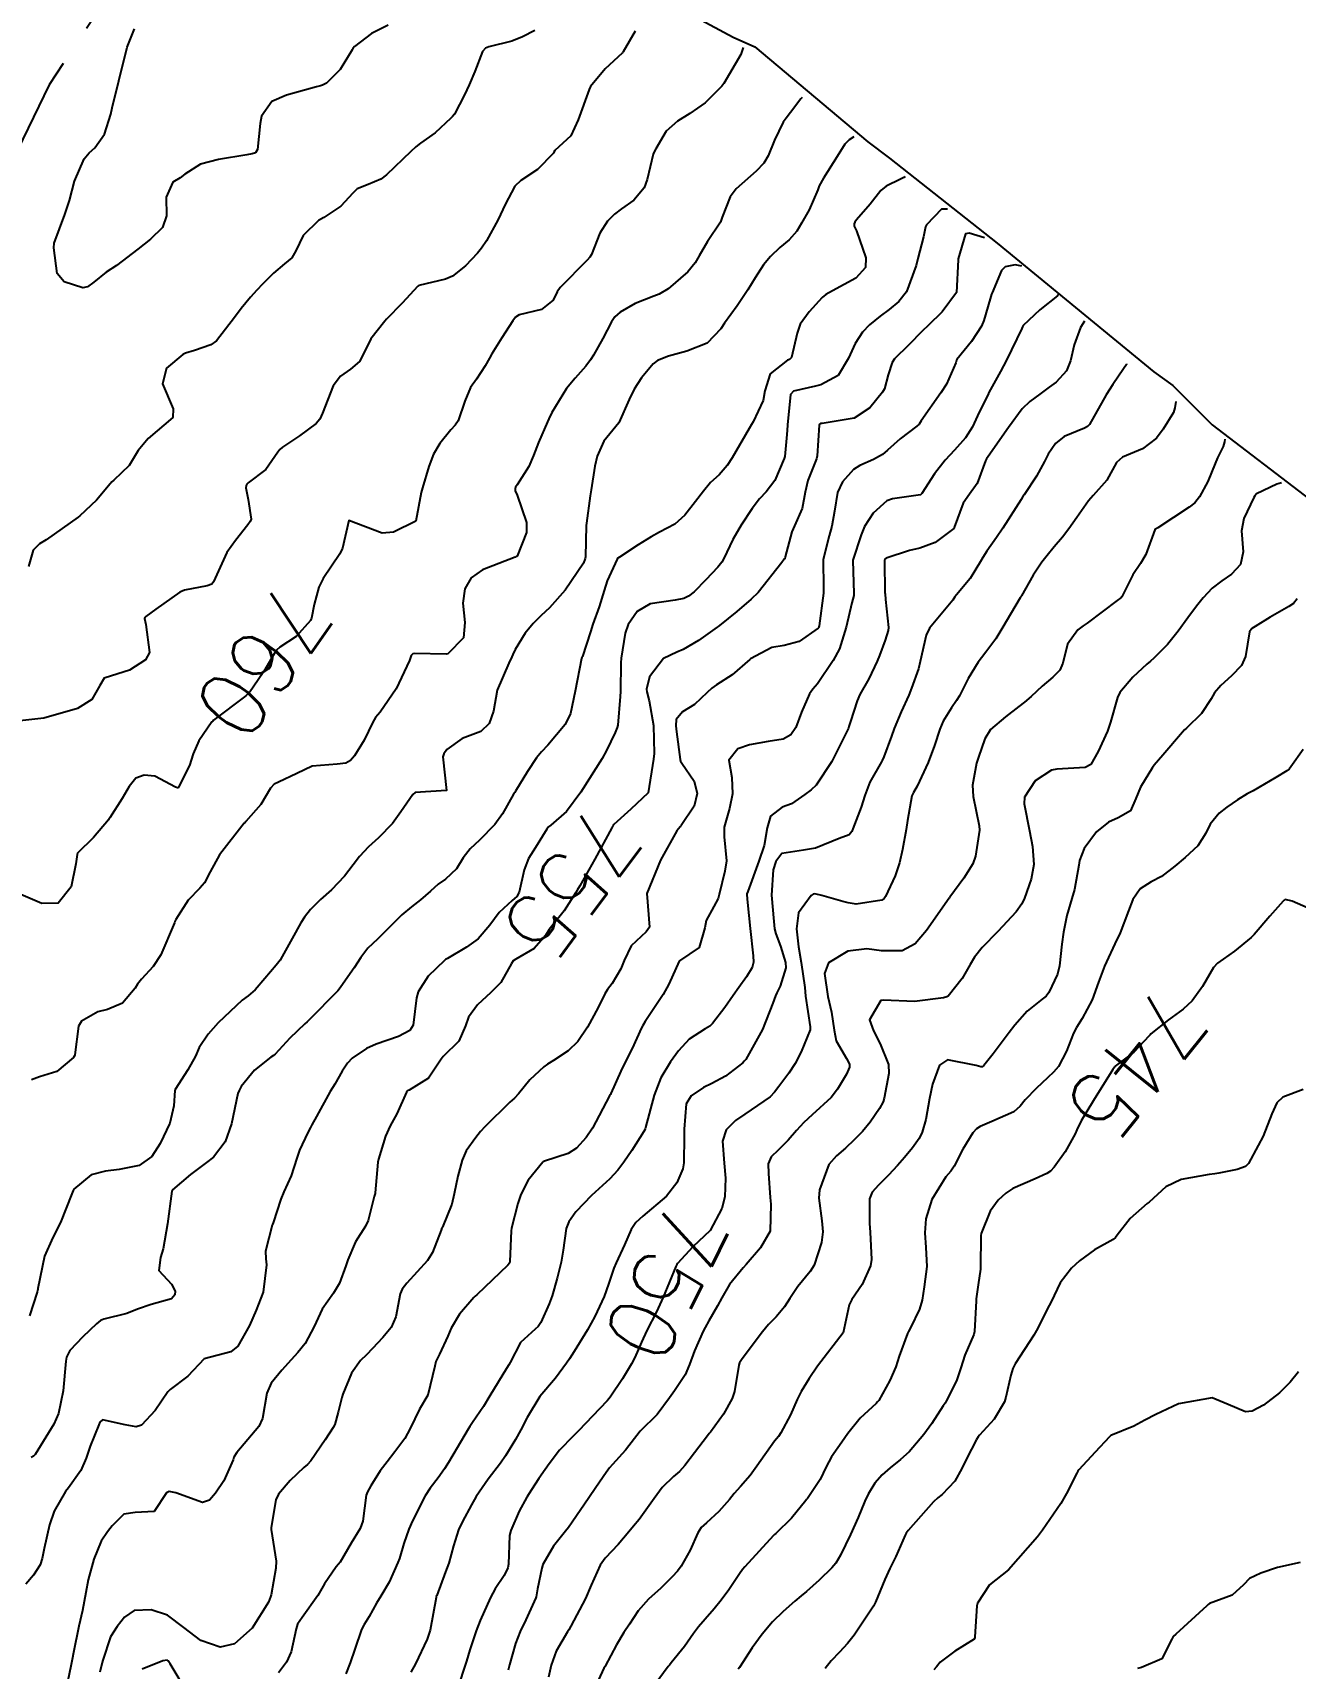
# Model space of a CAD drawing. Header units: metres. Extents: x 298520 to 308411, y 7433745 to 7450750.
# Drawn here: x 304443.3 to 304518.4, y 7439931.2 to 7440028.6 of the extents above; entities that cross this region are included whole.
import ezdxf
from ezdxf.enums import TextEntityAlignment as Align

# ---------------------------------------------------------------- set-up
doc = ezdxf.new("R2010")
doc.units = ezdxf.units.M
doc.header["$LTSCALE"] = 10
doc.linetypes.add('DASHED', pattern=[0.75, 0.5, -0.25])
for name, color, linetype in [('Area', 45, 'Continuous'), ('Cotas', 45, 'Continuous'), ('Curvas de Nivel 1m', 11, 'Continuous'), ('Curvas de Nivel 5m', 15, 'Continuous'), ('Vias Secundárias', 230, 'DASHED')]:
    doc.layers.add(name, color=color, linetype=linetype)
doc.styles.add('Style-STANDARD', font='STANDARD.shx')

msp = doc.modelspace()

# ---------------------------------------------------------------- linework, layer by layer
at = {"layer": 'Area'}
msp.add_polyline3d([(304481.961, 7440029.939, 761.151), (304484.945, 7440028.313, 781.892), (304486.236, 7440027.746, 760.524), (304492.962, 7440022.084, 758.045), (304494.244, 7440021.121, 758.685), (304500.66, 7440016.066, 771.355), (304509.99, 7440008.399, 762.525), (304511.11, 7440007.594, 761.806), (304513.459, 7440005.252, 749.766), (304519.267, 7440000.804, 747.725)], dxfattribs=at)
at = {"layer": 'Curvas de Nivel 1m', "flags": 128}
for points, elevation in [([(304479.108, 7440028.678), (304478.404, 7440027.458), (304478.369, 7440027.405), (304478.334, 7440027.371), (304477.34, 7440026.434), (304476.465, 7440025.389), (304476.434, 7440025.338), (304476.381, 7440025.203), (304475.733, 7440023.399), (304475.297, 7440022.457), (304474.335, 7440021.569), (304474.278, 7440021.476), (304474.247, 7440021.421), (304473.303, 7440020.451), (304472.316, 7440019.781), (304471.95, 7440019.445), (304471.389, 7440018.361), (304470.959, 7440017.46), (304470.27, 7440016.206), (304469.97, 7440015.769), (304469.724, 7440015.475), (304469.02, 7440014.718), (304468.249, 7440014.1), (304467.823, 7440013.919), (304466.243, 7440013.545), (304466.189, 7440013.511), (304465.253, 7440012.499), (304464.327, 7440011.538), (304464.212, 7440011.422), (304463.378, 7440010.371), (304462.985, 7440009.552), (304462.718, 7440009.022), (304462.178, 7440008.564), (304461.588, 7440008.153), (304461.145, 7440007.575), (304460.506, 7440005.945), (304460.359, 7440005.587), (304460.14, 7440005.323), (304459.144, 7440004.589), (304458.126, 7440003.916), (304457.961, 7440003.775), (304457.853, 7440003.613), (304457.134, 7440002.593), (304456.095, 7440001.792), (304456.009, 7440001.717), (304455.965, 7440001.632), (304455.956, 7440001.497), (304456.085, 7440000.798), (304456.265, 7439999.628), (304456.212, 7439999.488), (304456.068, 7439999.295), (304455.334, 7439998.361), (304454.818, 7439997.648), (304454.025, 7439995.909), (304453.924, 7439995.761), (304453.656, 7439995.664), (304452.294, 7439995.404), (304452.019, 7439995.285), (304450.583, 7439994.276), (304450.004, 7439993.834), (304449.938, 7439993.776), (304449.925, 7439993.711), (304449.998, 7439993.358), (304450.216, 7439991.706), (304449.968, 7439991.251), (304449.027, 7439990.654), (304447.959, 7439990.313), (304447.52, 7439990.172), (304447.258, 7439989.737), (304446.789, 7439988.897), (304445.939, 7439988.361), (304443.933, 7439987.78), (304442.138, 7439987.59)], 761), ([(304473.144, 7440028.711), (304472.416, 7440028.342), (304471.769, 7440028.093), (304470.407, 7440027.743), (304470.202, 7440027.676), (304470.032, 7440027.474), (304469.582, 7440026.287), (304469.243, 7440025.481), (304468.967, 7440024.894), (304468.365, 7440023.741), (304468.255, 7440023.6), (304468.153, 7440023.492), (304467.222, 7440022.629), (304466.34, 7440022.013), (304466.061, 7440021.79), (304465.762, 7440021.519), (304464.319, 7440020.137), (304463.981, 7440019.879), (304463.218, 7440019.551), (304462.579, 7440019.287), (304462.305, 7440019.039), (304461.596, 7440018.265), (304460.581, 7440017.586), (304460.281, 7440017.41), (304459.361, 7440016.51), (304458.918, 7440015.603), (304458.682, 7440015.182), (304458.255, 7440014.821), (304457.59, 7440014.276), (304456.937, 7440013.623), (304456.602, 7440013.262), (304456.231, 7440012.844), (304455.679, 7440012.18), (304455.274, 7440011.644), (304454.199, 7440010.249), (304453.856, 7440010.003), (304452.894, 7440009.673), (304452.362, 7440009.507), (304452.189, 7440009.427), (304451.236, 7440008.63), (304450.996, 7440007.692), (304451.627, 7440006.206), (304451.6, 7440005.685), (304450.13, 7440004.43), (304449.546, 7440003.716), (304449.003, 7440002.828), (304448.096, 7440001.96), (304447.969, 7440001.857), (304447.864, 7440001.732), (304447.067, 7440000.756), (304446.074, 7439999.826), (304445.975, 7439999.751), (304444.059, 7439998.393), (304443.676, 7439998.165), (304443.295, 7439997.788), (304443.007, 7439996.822)], 762), ([(304464.425, 7440029.029), (304463.424, 7440028.544), (304462.406, 7440027.761), (304462.315, 7440027.65), (304462.267, 7440027.561), (304461.571, 7440026.389), (304460.745, 7440025.576), (304460.504, 7440025.456), (304460.381, 7440025.426), (304460.154, 7440025.356), (304458.376, 7440024.875), (304457.499, 7440024.491), (304456.888, 7440023.625), (304456.791, 7440023.192), (304456.632, 7440021.627), (304456.518, 7440021.442), (304456.33, 7440021.372), (304456.004, 7440021.309), (304454.327, 7440021.034), (304453.24, 7440020.754), (304452.318, 7440020.162), (304452.041, 7440019.958), (304451.604, 7440019.687), (304451.201, 7440018.789), (304451.22, 7440017.691), (304450.979, 7440016.99), (304450.269, 7440016.294), (304449.53, 7440015.711), (304448.253, 7440014.738), (304447.643, 7440014.342), (304446.899, 7440013.743), (304446.522, 7440013.464), (304446.238, 7440013.403), (304445.145, 7440013.766), (304444.724, 7440014.25), (304444.514, 7440015.776), (304444.549, 7440016.059), (304445.174, 7440017.767), (304445.456, 7440018.602), (304445.746, 7440019.759), (304446.326, 7440021.084), (304446.631, 7440021.446), (304446.956, 7440021.744), (304447.53, 7440022.553), (304447.904, 7440023.735), (304447.991, 7440024.11), (304448.383, 7440025.73), (304448.879, 7440027.723), (304449.326, 7440028.809)], 763), ([(304489.053, 7440024.73), (304488.966, 7440024.655), (304488.369, 7440023.835), (304488.111, 7440023.507), (304487.927, 7440023.254), (304487.406, 7440022.2), (304487.025, 7440021.263), (304486.778, 7440020.816), (304486.324, 7440020.342), (304485.125, 7440019.288), (304484.772, 7440018.827), (304484.287, 7440017.603), (304484.217, 7440017.368), (304484.186, 7440017.301), (304483.417, 7440016.163), (304482.92, 7440015.313), (304482.682, 7440014.892), (304482.253, 7440014.358), (304481.073, 7440013.338), (304480.552, 7440013.031), (304480.236, 7440012.907), (304479.126, 7440012.464), (304478.222, 7440011.959), (304477.906, 7440011.684), (304477.706, 7440011.375), (304477.202, 7440010.381), (304476.63, 7440009.386), (304476.459, 7440009.117), (304476.183, 7440008.739), (304475.552, 7440008.02), (304475.03, 7440007.407), (304474.149, 7440005.98), (304473.969, 7440005.598), (304473.891, 7440005.423), (304473.361, 7440004.198), (304473.062, 7440003.431), (304472.783, 7440002.763), (304472.096, 7440001.669), (304472.004, 7440001.531), (304471.967, 7440001.442), (304471.975, 7440001.325), (304472.089, 7440001.063), (304472.642, 7439999.434), (304472.655, 7439998.843), (304472.086, 7439997.44), (304472.065, 7439997.417), (304472.043, 7439997.408), (304471.979, 7439997.377), (304470.034, 7439996.616), (304469.363, 7439996.143), (304468.988, 7439995.48), (304468.862, 7439994.634), (304468.987, 7439993.48), (304468.907, 7439992.563), (304467.975, 7439991.616), (304467.878, 7439991.588), (304465.975, 7439991.635), (304465.876, 7439991.61), (304465.796, 7439991.513), (304465.681, 7439991.225), (304464.887, 7439989.526), (304463.939, 7439988.153), (304463.658, 7439987.821), (304463.503, 7439987.544), (304462.996, 7439986.47), (304462.417, 7439985.555), (304462.18, 7439985.277), (304461.898, 7439985.111), (304461.379, 7439985.049), (304459.896, 7439984.94), (304458.988, 7439984.503), (304457.887, 7439983.976), (304457.643, 7439983.855), (304457.42, 7439983.615), (304456.84, 7439982.648), (304455.954, 7439981.629), (304455.898, 7439981.584), (304455.852, 7439981.545), (304454.373, 7439979.652), (304453.823, 7439978.644), (304453.489, 7439977.991), (304453.206, 7439977.666), (304452.516, 7439976.959), (304451.785, 7439975.806), (304451.738, 7439975.726), (304451.723, 7439975.681), (304451.701, 7439975.6), (304450.884, 7439973.693), (304450.441, 7439973.012), (304449.741, 7439972.243), (304449.496, 7439971.953), (304449.353, 7439971.714), (304448.617, 7439970.828), (304447.72, 7439970.456), (304447.142, 7439970.312), (304446.168, 7439969.745), (304445.993, 7439969.464), (304445.769, 7439967.749), (304445.748, 7439967.693), (304445.691, 7439967.598), (304444.691, 7439966.751), (304443.673, 7439966.446), (304443.195, 7439966.259)], 759), ([(304492.123, 7440022.38), (304491.848, 7440022.212), (304491.6, 7440021.956), (304491.144, 7440021.218), (304490.32, 7440019.929), (304490.072, 7440019.476), (304489.981, 7440019.233), (304489.481, 7440018.052), (304489.017, 7440017.243), (304488.742, 7440016.782), (304488.273, 7440016.263), (304487.717, 7440015.807), (304487.176, 7440015.261), (304486.759, 7440014.764), (304486.25, 7440013.993), (304485.829, 7440013.276), (304485.18, 7440012.334), (304484.431, 7440011.297), (304484.209, 7440010.957), (304483.403, 7440010.105), (304482.196, 7440009.639), (304481.106, 7440009.336), (304480.45, 7440009.085), (304480.186, 7440008.886), (304479.491, 7440008.039), (304479.064, 7440007.361), (304478.767, 7440006.754), (304478.143, 7440005.37), (304477.243, 7440004.268), (304476.854, 7440003.383), (304476.712, 7440002.786), (304476.49, 7440001.386), (304476.448, 7440001.028), (304476.214, 7439999.389), (304476.203, 7439999.257), (304476.155, 7439997.389), (304476.139, 7439997.292), (304476.039, 7439997.018), (304474.953, 7439995.406), (304474.012, 7439994.351), (304473.529, 7439993.903), (304473.046, 7439993.43), (304472.58, 7439992.849), (304471.979, 7439991.872), (304471.841, 7439991.576), (304471.786, 7439991.443), (304471.589, 7439991.065), (304470.899, 7439989.456), (304470.684, 7439988.203), (304470.42, 7439987.463), (304469.926, 7439986.991), (304468.823, 7439986.577), (304467.909, 7439985.915), (304467.727, 7439985.671), (304467.668, 7439985.492), (304467.883, 7439983.49), (304466.025, 7439983.365), (304465.879, 7439983.245), (304465.18, 7439982.203), (304464.673, 7439981.528), (304463.844, 7439980.673), (304463.253, 7439980.132), (304462.717, 7439979.551), (304462.334, 7439979.049), (304461.821, 7439978.375), (304461.049, 7439977.571), (304460.384, 7439977.001), (304459.795, 7439976.398), (304459.439, 7439975.943), (304459.213, 7439975.596), (304458.702, 7439974.673), (304458.119, 7439973.606), (304457.981, 7439973.387), (304457.755, 7439973.088), (304457.069, 7439972.291), (304456.501, 7439971.622), (304456.087, 7439971.269), (304455.727, 7439970.996), (304454.305, 7439969.651), (304453.706, 7439968.973), (304453.178, 7439968.186), (304452.944, 7439967.667), (304452.497, 7439966.855), (304451.737, 7439965.679), (304451.721, 7439965.621), (304451.653, 7439964.709), (304451.421, 7439963.683), (304450.849, 7439962.468), (304450.359, 7439961.699), (304449.607, 7439961.161), (304448.405, 7439960.922), (304447.604, 7439960.833), (304446.738, 7439960.602), (304445.708, 7439959.749), (304445.665, 7439959.676), (304445.59, 7439959.47), (304444.925, 7439957.76), (304444.452, 7439956.874), (304443.975, 7439955.774), (304443.577, 7439953.833), (304443.568, 7439953.779), (304443.556, 7439953.746), (304443.52, 7439953.614), (304443.066, 7439952.218)], 758), ([(304495.183, 7440020.02), (304495.11, 7440019.975), (304494.916, 7440019.87), (304494.047, 7440019.451), (304493.742, 7440019.186), (304493.11, 7440018.383), (304492.287, 7440017.442), (304492.184, 7440017.302), (304492.142, 7440017.202), (304492.149, 7440017.07), (304492.279, 7440016.797), (304492.845, 7440015.194), (304492.829, 7440014.622), (304492.251, 7440013.968), (304490.854, 7440013.221), (304490.46, 7440013.006), (304490.237, 7440012.819), (304489.479, 7440011.983), (304488.944, 7440011.243), (304488.752, 7440010.701), (304488.419, 7440009.248), (304488.295, 7440009.145), (304488.191, 7440009.102), (304487.158, 7440008.281), (304486.832, 7440007.263), (304486.726, 7440006.696), (304486.144, 7440005.428), (304486.046, 7440005.271), (304485.903, 7440005.036), (304484.889, 7440003.289), (304484.582, 7440002.827), (304484.107, 7440002.271), (304483.591, 7440001.815), (304483.179, 7440001.309), (304482.714, 7440000.686), (304482.078, 7439999.874), (304481.481, 7439999.329), (304480.557, 7439998.851), (304480.061, 7439998.588), (304479.305, 7439998.106), (304478.178, 7439997.369), (304478.092, 7439997.32), (304478.042, 7439997.255), (304477.447, 7439995.958), (304477.27, 7439995.378), (304476.984, 7439994.41), (304476.606, 7439993.384), (304476.452, 7439992.929), (304475.974, 7439991.465), (304475.949, 7439991.415), (304475.94, 7439991.39), (304475.929, 7439991.347), (304475.539, 7439989.396), (304475.26, 7439988.073), (304474.946, 7439987.405), (304473.91, 7439986.177), (304473.544, 7439985.786), (304473.254, 7439985.426), (304472.71, 7439984.617), (304471.989, 7439983.439), (304471.949, 7439983.372), (304471.88, 7439983.256), (304471.226, 7439982.086), (304470.769, 7439981.456), (304469.844, 7439980.535), (304469.295, 7439980.019), (304468.884, 7439979.479), (304468.483, 7439978.827), (304467.82, 7439978.21), (304467.399, 7439977.913), (304466.927, 7439977.499), (304466.339, 7439976.971), (304465.799, 7439976.562), (304465.23, 7439976.079), (304464.682, 7439975.527), (304463.774, 7439974.636), (304463.217, 7439974.097), (304462.787, 7439973.55), (304462.387, 7439972.92), (304461.739, 7439971.988), (304461.565, 7439971.734), (304461.421, 7439971.565), (304459.715, 7439969.836), (304459.592, 7439969.714), (304459.456, 7439969.593), (304458.568, 7439968.738), (304457.695, 7439967.791), (304457.596, 7439967.709), (304457.439, 7439967.613), (304456.468, 7439966.835), (304455.666, 7439965.862), (304455.584, 7439965.711), (304455.545, 7439965.632), (304455.47, 7439965.442), (304455.089, 7439963.638), (304454.708, 7439962.562), (304454.024, 7439961.654), (304453.61, 7439961.347), (304452.646, 7439960.626), (304451.593, 7439959.716), (304451.563, 7439959.68), (304451.552, 7439959.64), (304451.277, 7439957.684), (304451.029, 7439956.21), (304450.867, 7439955.69), (304450.764, 7439954.921), (304451.527, 7439954.103), (304451.739, 7439953.678), (304451.73, 7439953.467), (304451.516, 7439953.233), (304450.312, 7439952.897), (304449.506, 7439952.614), (304448.87, 7439952.349), (304447.497, 7439952.016), (304447.294, 7439951.934), (304447.059, 7439951.734), (304446.255, 7439950.972), (304445.477, 7439950.152), (304445.28, 7439949.753), (304445.235, 7439949.518), (304445.08, 7439947.756), (304444.793, 7439946.399), (304444.517, 7439945.764), (304443.405, 7439943.956), (304443.319, 7439943.865), (304443.177, 7439943.782)], 757), ([(304497.703, 7440018.08), (304497.347, 7440018.09), (304496.453, 7440017.148), (304496.4, 7440017.031), (304496.276, 7440016.44), (304495.938, 7440015.155), (304495.84, 7440014.737), (304495.272, 7440013.165), (304494.817, 7440012.591), (304494.227, 7440012.113), (304493.689, 7440011.717), (304493.053, 7440011.192), (304492.649, 7440010.755), (304492.202, 7440010.082), (304491.809, 7440009.206), (304491.202, 7440008.19), (304490.169, 7440007.637), (304489.847, 7440007.554), (304488.54, 7440007.246), (304488.353, 7440007.056), (304488.182, 7440005.25), (304488.179, 7440005.213), (304488.137, 7440004.679), (304488.015, 7440003.36), (304487.991, 7440003.251), (304487.422, 7440001.938), (304486.92, 7440001.262), (304486.515, 7440000.84), (304486.083, 7440000.277), (304485.432, 7439999.28), (304484.937, 7439998.414), (304484.392, 7439997.297), (304484.269, 7439997.07), (304484.038, 7439996.768), (304483.313, 7439996.024), (304482.624, 7439995.314), (304482.297, 7439995.041), (304482.019, 7439994.901), (304481.494, 7439994.805), (304480.015, 7439994.601), (304479.234, 7439994.135), (304478.699, 7439993.363), (304478.516, 7439992.844), (304478.288, 7439991.367), (304478.262, 7439991.075), (304478.236, 7439989.367), (304478.233, 7439989.083), (304478.087, 7439987.368), (304478.054, 7439987.236), (304477.919, 7439986.938), (304477.417, 7439985.865), (304477.15, 7439985.378), (304475.883, 7439983.39), (304475.04, 7439982.234), (304474.097, 7439981.418), (304473.961, 7439981.31), (304473.85, 7439981.174), (304473.178, 7439980.088), (304472.773, 7439979.431), (304472.508, 7439978.752), (304472.205, 7439977.436), (304472.069, 7439977.178), (304471.805, 7439976.931), (304471.03, 7439976.216), (304470.471, 7439975.46), (304469.775, 7439974.65), (304469.085, 7439974.162), (304467.945, 7439973.488), (304467.837, 7439973.414), (304467.761, 7439973.356), (304466.805, 7439972.441), (304466.198, 7439971.505), (304466.103, 7439971.132), (304465.907, 7439969.508), (304465.71, 7439969.189), (304465.035, 7439968.849), (304463.701, 7439968.377), (304463.121, 7439968.124), (304462.275, 7439967.554), (304461.989, 7439967.257), (304461.681, 7439966.771), (304461.234, 7439966.002), (304460.971, 7439965.57), (304460.147, 7439964.081), (304459.884, 7439963.586), (304459.798, 7439963.43), (304459.636, 7439963.126), (304459.135, 7439962.08), (304458.986, 7439961.596), (304458.646, 7439960.556), (304458.213, 7439959.604), (304458.034, 7439959.16), (304457.574, 7439957.745), (304457.531, 7439957.653), (304457.506, 7439957.611), (304457.11, 7439956.054), (304457.14, 7439955.614), (304457.17, 7439955.246), (304456.97, 7439953.618), (304456.571, 7439952.56), (304456.16, 7439951.63), (304455.481, 7439950.402), (304455.053, 7439950.069), (304453.473, 7439949.66), (304452.503, 7439948.629), (304451.454, 7439947.824), (304451.299, 7439947.682), (304450.557, 7439946.572), (304449.742, 7439945.705), (304449.422, 7439945.598), (304448.758, 7439945.717), (304447.427, 7439946.027), (304447.267, 7439945.889), (304447.193, 7439945.732), (304446.69, 7439944.458), (304446.445, 7439943.74), (304446.122, 7439943.017), (304445.385, 7439941.984), (304445.209, 7439941.753), (304444.546, 7439940.581), (304444.257, 7439939.766), (304443.94, 7439938.372), (304443.827, 7439937.775), (304443.701, 7439937.402), (304443.318, 7439936.772), (304442.86, 7439936.234)], 756), ([(304502.123, 7440014.69), (304501.737, 7440014.771), (304501.141, 7440014.658), (304500.922, 7440014.434), (304500.363, 7440013.108), (304500.329, 7440013.022), (304500.237, 7440012.749), (304499.866, 7440011.466), (304499.718, 7440011.115), (304499.126, 7440010.198), (304498.263, 7440009.129), (304498.235, 7440009.087), (304498.19, 7440008.947), (304497.635, 7440007.674), (304497.303, 7440007.143), (304496.146, 7440005.485), (304496.009, 7440005.296), (304495.873, 7440005.163), (304494.895, 7440004.413), (304494.128, 7440003.735), (304493.829, 7440003.48), (304493.308, 7440003.188), (304492.486, 7440002.828), (304492.114, 7440002.58), (304491.451, 7440001.861), (304491.148, 7440001.214), (304490.98, 7440000.115), (304490.827, 7439999.219), (304490.653, 7439998.632), (304490.314, 7439997.226), (304490.322, 7439995.521), (304490.32, 7439995.226), (304490.063, 7439993.289), (304490.051, 7439993.229), (304490.039, 7439993.193), (304490.002, 7439993.149), (304488.875, 7439992.355), (304487.986, 7439992.123), (304487.254, 7439991.991), (304485.973, 7439991.315), (304485.955, 7439991.298), (304485.931, 7439991.28), (304484.882, 7439990.373), (304483.958, 7439989.763), (304483.681, 7439989.577), (304483.395, 7439989.306), (304482.65, 7439988.605), (304481.936, 7439988.165), (304481.554, 7439987.7), (304481.531, 7439987.326), (304481.574, 7439986.98), (304481.793, 7439985.322), (304481.815, 7439985.235), (304481.901, 7439985.108), (304482.62, 7439984.042), (304482.816, 7439983.311), (304482.633, 7439982.551), (304481.854, 7439981.397), (304481.818, 7439981.356), (304481.785, 7439981.321), (304481.6, 7439981.074), (304480.615, 7439979.338), (304479.813, 7439977.35), (304479.979, 7439975.347), (304479.78, 7439975.077), (304478.887, 7439974.243), (304478.457, 7439973.363), (304478.26, 7439972.86), (304477.742, 7439971.994), (304477.472, 7439971.639), (304477.305, 7439971.376), (304476.914, 7439970.571), (304476.281, 7439969.391), (304475.704, 7439968.548), (304475.12, 7439967.984), (304474.249, 7439967.414), (304473.906, 7439967.202), (304473.687, 7439967.04), (304472.847, 7439966.257), (304472.17, 7439965.435), (304471.929, 7439965.169), (304471.658, 7439964.925), (304470.162, 7439963.462), (304469.921, 7439963.183), (304469.633, 7439962.827), (304469.054, 7439962.043), (304468.817, 7439961.478), (304468.565, 7439960.518), (304468.353, 7439959.482), (304468.211, 7439958.859), (304467.643, 7439957.489), (304467.619, 7439957.443), (304467.57, 7439957.32), (304467.062, 7439955.986), (304466.758, 7439955.502), (304465.529, 7439954.15), (304465.254, 7439953.794), (304465.137, 7439953.524), (304464.87, 7439952.159), (304464.597, 7439951.529), (304464.099, 7439950.922), (304463.48, 7439950.265), (304463.12, 7439949.9), (304462.771, 7439949.547), (304462.226, 7439948.792), (304461.719, 7439947.557), (304461.664, 7439947.343), (304461.437, 7439946.477), (304461.234, 7439945.754), (304461.151, 7439945.564), (304460.675, 7439944.831), (304459.812, 7439943.584), (304459.618, 7439943.368), (304459.397, 7439943.183), (304458.579, 7439942.405), (304457.892, 7439941.605), (304457.728, 7439941.256), (304457.46, 7439939.609), (304457.462, 7439939.498), (304457.755, 7439937.606), (304457.731, 7439937.202), (304457.452, 7439935.609), (304457.418, 7439935.493), (304457.299, 7439935.17), (304456.318, 7439933.624), (304455.273, 7439932.693), (304454.423, 7439932.497), (304453.275, 7439932.884), (304452.264, 7439933.67), (304451.29, 7439934.403), (304450.312, 7439934.714), (304449.293, 7439934.668), (304448.736, 7439934.268), (304448.283, 7439933.72), (304447.902, 7439933.098), (304447.439, 7439931.728), (304447.403, 7439931.587), (304447.252, 7439931.011)], 754), ([(304504.303, 7440013), (304504.241, 7440012.935), (304503.206, 7440012.093), (304502.214, 7440011.163), (304502.179, 7440011.115), (304502.16, 7440011.081), (304502.119, 7440010.989), (304501.218, 7440009.095), (304500.866, 7440008.416), (304500.164, 7440007.163), (304500.146, 7440007.127), (304500.136, 7440007.11), (304499.49, 7440005.776), (304499.183, 7440005.12), (304498.78, 7440004.48), (304498.129, 7440003.734), (304497.572, 7440003.138), (304496.933, 7440002.325), (304496.181, 7440001.159), (304496.092, 7440001.085), (304494.43, 7440000.836), (304494.088, 7440000.717), (304493.277, 7439999.992), (304492.774, 7439999.193), (304492.559, 7439998.702), (304492.065, 7439997.2), (304492.063, 7439997.18), (304492.136, 7439995.199), (304492.129, 7439995.092), (304492.017, 7439994.653), (304491.683, 7439993.205), (304491.279, 7439991.916), (304490.905, 7439991.216), (304489.959, 7439989.836), (304489.683, 7439989.505), (304489.487, 7439989.235), (304489.022, 7439988.153), (304488.686, 7439987.242), (304488.373, 7439986.791), (304487.916, 7439986.536), (304487.041, 7439986.39), (304485.912, 7439986.207), (304485.232, 7439985.965), (304484.686, 7439985.292), (304484.861, 7439984.258), (304484.912, 7439983.29), (304484.74, 7439982.421), (304484.419, 7439981.294), (304484.413, 7439980.728), (304484.56, 7439979.293), (304484.444, 7439978.677), (304484.111, 7439977.297), (304484.051, 7439977.056), (304483.802, 7439976.569), (304483.35, 7439975.744), (304483.255, 7439975.305), (304482.932, 7439974.147), (304481.763, 7439973.339), (304481.739, 7439973.32), (304481.121, 7439971.951), (304480.785, 7439971.334), (304479.717, 7439969.74), (304479.565, 7439969.501), (304479.495, 7439969.352), (304478.931, 7439968.127), (304478.539, 7439967.362), (304478.266, 7439966.782), (304477.664, 7439965.439), (304477.639, 7439965.395), (304477.627, 7439965.371), (304477.592, 7439965.301), (304476.575, 7439963.386), (304476.2, 7439962.826), (304475.625, 7439962.187), (304475.139, 7439961.886), (304473.716, 7439961.419), (304473.645, 7439961.387), (304473.612, 7439961.37), (304472.75, 7439960.279), (304472.308, 7439959.433), (304472.127, 7439958.895), (304471.749, 7439957.438), (304471.729, 7439957.28), (304471.656, 7439955.439), (304471.632, 7439955.35), (304471.541, 7439955.227), (304469.692, 7439953.467), (304469.602, 7439953.388), (304469.521, 7439953.309), (304468.67, 7439952.314), (304468.157, 7439951.483), (304467.971, 7439951.002), (304467.477, 7439949.934), (304467.259, 7439949.493), (304467.194, 7439949.218), (304466.769, 7439947.5), (304466.292, 7439946.656), (304465.735, 7439945.515), (304465.417, 7439944.914), (304464.808, 7439944.127), (304464.35, 7439943.531), (304463.94, 7439942.989), (304463.381, 7439942.089), (304463.183, 7439941.735), (304463.111, 7439941.543), (304462.903, 7439939.999), (304462.743, 7439939.546), (304462.214, 7439938.682), (304461.553, 7439937.558), (304461.461, 7439937.429), (304461.329, 7439937.275), (304460.631, 7439936.253), (304460.223, 7439935.576), (304459.29, 7439934.257), (304459.017, 7439933.861), (304458.933, 7439933.593), (304458.648, 7439932.217), (304458.37, 7439931.599), (304457.89, 7439930.967)], 753), ([(304505.853, 7440011.41), (304505.62, 7440011.046), (304505.246, 7440010.006), (304505.03, 7440009.052), (304504.782, 7440008.456), (304504.174, 7440007.796), (304503.75, 7440007.484), (304503.199, 7440007.07), (304502.603, 7440006.631), (304502.154, 7440006.193), (304501.34, 7440005.092), (304500.125, 7440003.357), (304500.021, 7440003.214), (304499.966, 7440003.112), (304499.463, 7440001.756), (304499.005, 7440001.121), (304498.627, 7440000.585), (304498.1, 7439999.13), (304498.091, 7439999.112), (304498.072, 7439999.087), (304496.963, 7439998.242), (304496.054, 7439997.912), (304495.448, 7439997.77), (304494.045, 7439997.315), (304493.977, 7439997.247), (304493.961, 7439997.181), (304493.983, 7439995.22), (304493.987, 7439995.18), (304494.02, 7439994.847), (304494.191, 7439993.178), (304494.175, 7439993.004), (304493.992, 7439992.432), (304493.65, 7439991.511), (304493.514, 7439991.185), (304493.015, 7439990.137), (304492.493, 7439989.195), (304492.322, 7439988.821), (304491.929, 7439987.58), (304491.84, 7439987.286), (304491.808, 7439987.202), (304491.714, 7439986.996), (304490.811, 7439985.216), (304489.889, 7439983.808), (304489.596, 7439983.523), (304489.219, 7439983.237), (304488.429, 7439982.69), (304487.872, 7439982.497), (304487.162, 7439981.962), (304486.962, 7439981.263), (304486.788, 7439980.211), (304486.467, 7439979.27), (304485.815, 7439977.472), (304485.762, 7439977.332), (304485.752, 7439977.281), (304485.806, 7439976.819), (304485.963, 7439975.277), (304486.131, 7439973.639), (304486.162, 7439973.274), (304486.085, 7439972.948), (304485.75, 7439972.396), (304485.276, 7439971.749), (304484.953, 7439971.288), (304484.458, 7439970.561), (304483.716, 7439969.605), (304483.555, 7439969.461), (304483.292, 7439969.304), (304482.336, 7439968.684), (304481.7, 7439967.994), (304481.224, 7439967.327), (304480.636, 7439966.378), (304480.243, 7439965.341), (304479.726, 7439963.431), (304479.713, 7439963.349), (304479.701, 7439963.291), (304479.64, 7439963.179), (304478.917, 7439962.064), (304478.439, 7439961.362), (304478.092, 7439960.881), (304477.603, 7439960.374), (304476.524, 7439959.386), (304475.583, 7439958.397), (304475.165, 7439957.816), (304475.019, 7439957.406), (304474.84, 7439956.121), (304474.72, 7439955.408), (304474.482, 7439954.462), (304474.178, 7439953.413), (304474, 7439952.931), (304473.499, 7439951.812), (304473.347, 7439951.569), (304473.16, 7439951.423), (304472.29, 7439950.627), (304471.668, 7439949.438), (304471.605, 7439949.305), (304471.469, 7439949.088), (304470.475, 7439947.455), (304470.081, 7439946.823), (304469.429, 7439945.86), (304469.271, 7439945.625), (304469.178, 7439945.472), (304468.527, 7439944.364), (304468.013, 7439943.484), (304467.772, 7439943.112), (304467.389, 7439942.572), (304466.925, 7439941.951), (304466.627, 7439941.501), (304465.86, 7439940.015), (304465.639, 7439939.516), (304465.344, 7439938.654), (304465.083, 7439937.775), (304464.994, 7439937.523), (304464.481, 7439936.363), (304463.982, 7439935.533), (304463.725, 7439935.109), (304463.291, 7439934.322), (304462.987, 7439933.842), (304462.826, 7439933.545), (304462.438, 7439932.382), (304462.16, 7439931.551), (304461.898, 7439930.909)], 752), ([(304508.363, 7440008.88), (304508.354, 7440008.845), (304508.187, 7440008.587), (304507.544, 7440007.647), (304507.151, 7440007.025), (304506.145, 7440005.266), (304506.04, 7440005.145), (304505.849, 7440005.043), (304504.644, 7440004.549), (304504.134, 7440004.134), (304503.698, 7440003.494), (304503.482, 7440003.066), (304502.992, 7440002.189), (304502.262, 7440001.078), (304502.196, 7440000.974), (304502.09, 7440000.808), (304500.994, 7439999.096), (304500.62, 7439998.546), (304500.052, 7439997.734), (304499.804, 7439997.355), (304499.666, 7439997.114), (304499.051, 7439996.102), (304498.234, 7439995.128), (304498.144, 7439995.007), (304498.02, 7439994.82), (304496.635, 7439993.151), (304496.427, 7439992.723), (304496.082, 7439991.158), (304495.969, 7439990.734), (304495.557, 7439989.564), (304495.398, 7439989.166), (304494.946, 7439988.162), (304494.534, 7439987.174), (304494.367, 7439986.726), (304493.906, 7439985.487), (304493.823, 7439985.262), (304493.782, 7439985.181), (304493.09, 7439983.988), (304492.779, 7439983.191), (304492.575, 7439982.49), (304492.064, 7439981.198), (304492.002, 7439981.048), (304491.849, 7439980.851), (304491.263, 7439980.625), (304489.841, 7439980.052), (304489.137, 7439979.94), (304487.838, 7439979.724), (304487.478, 7439979.255), (304487.321, 7439978.751), (304487.229, 7439977.259), (304487.369, 7439975.677), (304487.418, 7439975.255), (304487.482, 7439974.957), (304487.773, 7439974.209), (304488.06, 7439973.247), (304488.076, 7439972.929), (304487.742, 7439971.844), (304487.556, 7439971.432), (304487.465, 7439971.254), (304487.301, 7439970.829), (304486.69, 7439969.265), (304485.695, 7439967.476), (304485.609, 7439967.365), (304485.53, 7439967.282), (304484.502, 7439966.47), (304483.674, 7439966.049), (304483.177, 7439965.798), (304482.452, 7439965.312), (304482.15, 7439964.823), (304482.03, 7439963.316), (304482.037, 7439962.916), (304482.019, 7439961.316), (304481.958, 7439960.968), (304481.601, 7439960.127), (304480.99, 7439959.329), (304479.581, 7439958.143), (304479.156, 7439957.775), (304478.871, 7439957.357), (304478.481, 7439956.439), (304477.992, 7439955.366), (304477.855, 7439955.051), (304477.53, 7439954.108), (304477.262, 7439953.374), (304476.721, 7439952.166), (304476.285, 7439951.388), (304475.48, 7439950.083), (304475.214, 7439949.664), (304475.033, 7439949.404), (304474.37, 7439948.505), (304473.453, 7439947.42), (304472.699, 7439946.162), (304472.317, 7439945.431), (304472.003, 7439944.849), (304471.407, 7439943.874), (304471.101, 7439943.445), (304470.359, 7439942.485), (304469.649, 7439941.466), (304469.368, 7439940.968), (304468.851, 7439939.982), (304468.605, 7439939.477), (304468.306, 7439938.518), (304468.024, 7439937.483), (304467.839, 7439936.971), (304467.304, 7439935.573), (304467.281, 7439935.513), (304467.275, 7439935.49), (304467.265, 7439935.453), (304466.926, 7439933.495), (304466.739, 7439932.959), (304466.037, 7439931.508), (304465.77, 7439930.998)], 751), ([(304514.203, 7440004.4), (304514.183, 7440004.245), (304514.106, 7440003.954), (304513.781, 7440003.289), (304513.634, 7440002.945), (304513.19, 7440001.866), (304512.691, 7440000.954), (304512.432, 7440000.614), (304512.087, 7440000.338), (304510.212, 7439999.126), (304510.073, 7439999.038), (304510.049, 7439999.014), (304510.034, 7439998.99), (304509.51, 7439997.536), (304509.186, 7439996.999), (304508.723, 7439996.316), (304508.069, 7439995.01), (304508.048, 7439994.984), (304508.022, 7439994.958), (304507.801, 7439994.793), (304506.007, 7439993.44), (304505.771, 7439993.276), (304505.461, 7439993.045), (304504.854, 7439992.188), (304504.564, 7439991.054), (304504.386, 7439990.639), (304503.965, 7439990.221), (304503.34, 7439989.685), (304502.676, 7439989.073), (304502.285, 7439988.74), (304501.944, 7439988.48), (304501.158, 7439987.868), (304500.267, 7439987.105), (304499.917, 7439986.55), (304499.548, 7439985.472), (304499.437, 7439985.115), (304499.2, 7439983.806), (304499.229, 7439983.117), (304499.588, 7439981.381), (304499.609, 7439981.112), (304499.37, 7439979.582), (304499.202, 7439979.116), (304498.679, 7439978.262), (304497.843, 7439977.13), (304497.827, 7439977.106), (304497.802, 7439977.074), (304496.445, 7439975.15), (304495.775, 7439974.35), (304495.003, 7439973.936), (304493.771, 7439973.939), (304492.899, 7439974.062), (304491.77, 7439973.928), (304490.618, 7439973.217), (304490.379, 7439972.595), (304490.578, 7439971.217), (304490.793, 7439970.284), (304490.959, 7439969.211), (304491.076, 7439968.579), (304491.696, 7439967.525), (304491.877, 7439967.198), (304491.877, 7439967.011), (304491.684, 7439966.601), (304491.167, 7439965.711), (304490.773, 7439965.213), (304489.652, 7439964.17), (304489.163, 7439963.72), (304488.717, 7439963.239), (304488.213, 7439962.665), (304487.625, 7439962.082), (304487.202, 7439961.673), (304487.028, 7439961.259), (304487.044, 7439960.695), (304487.159, 7439959.257), (304487.194, 7439958.861), (304487.148, 7439957.256), (304486.567, 7439956.256), (304485.726, 7439955.277), (304485.541, 7439955.066), (304484.734, 7439954.085), (304484.267, 7439953.293), (304484.01, 7439952.8), (304483.502, 7439951.915), (304483.273, 7439951.525), (304483.157, 7439951.303), (304482.655, 7439950.135), (304482.359, 7439949.311), (304482.087, 7439948.694), (304481.457, 7439947.747), (304481.167, 7439947.324), (304480.435, 7439946.338), (304479.423, 7439945.35), (304478.543, 7439944.227), (304477.758, 7439943.366), (304477.594, 7439943.174), (304477.396, 7439942.89), (304476.766, 7439941.996), (304476.35, 7439941.385), (304475.358, 7439939.928), (304475.143, 7439939.614), (304474.973, 7439939.404), (304474.249, 7439938.506), (304473.629, 7439937.417), (304473.553, 7439937.194), (304473.311, 7439935.969), (304473.227, 7439935.498), (304473.204, 7439935.421), (304472.601, 7439934.115), (304472.27, 7439933.43), (304471.993, 7439932.715), (304471.644, 7439931.436), (304471.567, 7439931.128)], 749), ([(304517.583, 7440001.8), (304517.297, 7440001.71), (304516.096, 7440001.134), (304515.99, 7440001.025), (304515.933, 7440000.922), (304515.333, 7439999.675), (304515.199, 7439998.929), (304515.299, 7439997.683), (304515.142, 7439996.929), (304514.609, 7439996.363), (304514.033, 7439995.957), (304513.458, 7439995.516), (304512.919, 7439994.951), (304512.518, 7439994.455), (304512.011, 7439993.754), (304511.438, 7439992.968), (304510.788, 7439992.181), (304509.979, 7439991.368), (304509.784, 7439991.184), (304509.568, 7439990.994), (304508.738, 7439990.229), (304507.956, 7439989.316), (304507.811, 7439989.012), (304507.402, 7439987.547), (304507.22, 7439987.021), (304506.678, 7439985.796), (304506.237, 7439985.035), (304505.901, 7439984.843), (304504.207, 7439984.75), (304503.899, 7439984.693), (304502.911, 7439984.051), (304502.286, 7439983.076), (304502.268, 7439982.685), (304502.591, 7439981.073), (304502.762, 7439980.153), (304502.838, 7439979.07), (304502.68, 7439978.211), (304502.278, 7439977.075), (304502.134, 7439976.742), (304501.795, 7439976.251), (304500.703, 7439975.096), (304499.773, 7439974.14), (304499.317, 7439973.565), (304499.061, 7439973.117), (304498.586, 7439972.286), (304497.734, 7439971.233), (304497.672, 7439971.193), (304497.47, 7439971.134), (304495.731, 7439970.932), (304493.901, 7439971.009), (304493.731, 7439970.986), (304493.067, 7439969.839), (304493.293, 7439969.184), (304493.705, 7439968.404), (304494.187, 7439967.175), (304494.214, 7439966.646), (304493.944, 7439965.177), (304493.878, 7439964.961), (304493.657, 7439964.548), (304493.102, 7439963.732), (304492.645, 7439963.19), (304492.147, 7439962.684), (304491.628, 7439962.198), (304491.089, 7439961.74), (304490.638, 7439961.215), (304490.084, 7439959.709), (304490.045, 7439959.223), (304490.222, 7439957.863), (304490.284, 7439957.219), (304490.203, 7439956.581), (304489.766, 7439955.227), (304489.539, 7439954.857), (304488.798, 7439953.969), (304488.325, 7439953.242), (304488.012, 7439952.749), (304487.507, 7439952.162), (304487.06, 7439951.696), (304486.694, 7439951.262), (304485.477, 7439949.657), (304485.335, 7439949.421), (304485.291, 7439949.282), (304485.027, 7439947.715), (304484.895, 7439947.286), (304484.377, 7439946.353), (304483.595, 7439945.298), (304483.52, 7439945.201), (304483.421, 7439945.072), (304482.65, 7439944.068), (304482.078, 7439943.313), (304481.76, 7439942.953), (304481.393, 7439942.641), (304480.72, 7439941.993), (304480.243, 7439941.337), (304479.36, 7439940.088), (304479.019, 7439939.691), (304478.731, 7439939.356), (304478.103, 7439938.605), (304477.337, 7439937.781), (304477.04, 7439937.374), (304476.507, 7439936.191), (304476.162, 7439935.387), (304475.286, 7439933.742), (304475.166, 7439933.52), (304475.095, 7439933.402), (304474.424, 7439932.256), (304474.123, 7439931.411), (304473.963, 7439930.702)], 748), ([(304518.504, 7439994.885), (304518.289, 7439994.619), (304518.018, 7439994.43), (304516.904, 7439993.799), (304516.006, 7439993.251), (304515.809, 7439993.118), (304515.676, 7439992.923), (304515.443, 7439991.464), (304515.208, 7439990.928), (304514.6, 7439990.3), (304513.961, 7439989.725), (304513.6, 7439989.3), (304513.392, 7439988.946), (304512.819, 7439988.072), (304511.927, 7439987.2), (304511.798, 7439987.089), (304511.686, 7439986.964), (304510.517, 7439985.589), (304510.002, 7439984.989), (304509.901, 7439984.845), (304509.197, 7439983.69), (304508.908, 7439983), (304508.603, 7439982.271), (304507.866, 7439981.85), (304507.284, 7439981.596), (304506.578, 7439981.029), (304505.843, 7439980.03), (304505.567, 7439979.311), (304505.516, 7439979.043), (304505.259, 7439977.598), (304505.105, 7439977.047), (304504.804, 7439976.039), (304504.597, 7439975.052), (304504.499, 7439974.329), (304504.372, 7439973.054), (304504.258, 7439972.552), (304503.739, 7439971.458), (304503.566, 7439971.231), (304503.332, 7439971.064), (304502.449, 7439970.35), (304501.717, 7439969.518), (304501.378, 7439969.085), (304500.415, 7439967.815), (304499.86, 7439967.107), (304499.762, 7439967.039), (304499.692, 7439967.028), (304499.402, 7439967.113), (304497.696, 7439967.447), (304497.231, 7439967.137), (304496.807, 7439966.012), (304496.64, 7439965.145), (304496.408, 7439963.906), (304496.194, 7439963.152), (304496.025, 7439962.766), (304495.629, 7439962.204), (304495.138, 7439961.647), (304494.728, 7439961.169), (304494.202, 7439960.58), (304493.601, 7439959.989), (304493.211, 7439959.569), (304493.056, 7439959.185), (304493.061, 7439957.702), (304493.1, 7439957.185), (304493.173, 7439955.559), (304493.121, 7439955.184), (304492.633, 7439954.088), (304492.017, 7439953.195), (304491.853, 7439952.861), (304491.493, 7439951.2), (304489.969, 7439949.223), (304489.465, 7439948.48), (304488.988, 7439947.704), (304488.761, 7439947.237), (304488.352, 7439946.328), (304487.795, 7439945.246), (304487.643, 7439945.025), (304487.418, 7439944.744), (304486.366, 7439943.266), (304485.962, 7439942.704), (304485.384, 7439942.047), (304485.015, 7439941.647), (304484.728, 7439941.286), (304484.1, 7439940.558), (304483.359, 7439939.895), (304483.046, 7439939.613), (304482.845, 7439939.305), (304482.38, 7439938.272), (304481.85, 7439937.315), (304481.626, 7439937.019), (304481.323, 7439936.678), (304480.638, 7439936.005), (304479.902, 7439935.341), (304479.296, 7439934.649), (304478.774, 7439933.87), (304478.451, 7439933.358), (304478.013, 7439932.625), (304477.329, 7439931.369), (304477.306, 7439931.326), (304477.261, 7439931.249), (304476.403, 7439929.382)], 747), ([(304518.878, 7439985.916), (304518.127, 7439984.888), (304518.033, 7439984.757), (304517.901, 7439984.652), (304517.249, 7439984.252), (304515.888, 7439983.455), (304515.535, 7439983.275), (304514.952, 7439982.929), (304514.321, 7439982.491), (304513.871, 7439982.135), (304513.331, 7439981.476), (304513.072, 7439980.948), (304512.603, 7439980.195), (304511.838, 7439979.486), (304511.226, 7439978.969), (304510.432, 7439978.373), (304509.819, 7439978.046), (304509.176, 7439977.633), (304508.738, 7439977.001), (304508.478, 7439976.322), (304507.983, 7439975.008), (304507.915, 7439974.875), (304507.779, 7439974.62), (304507.048, 7439973.021), (304506.699, 7439972.076), (304506.315, 7439971.031), (304505.722, 7439969.915), (304505.375, 7439969.385), (304505.2, 7439969.045), (304504.781, 7439967.965), (304504.306, 7439967.054), (304504.021, 7439966.715), (304503.676, 7439966.39), (304502.989, 7439965.751), (304502.319, 7439965.073), (304502.034, 7439964.702), (304501.656, 7439964.349), (304500.34, 7439963.79), (304499.647, 7439963.479), (304499.422, 7439963.336), (304499.22, 7439963.114), (304498.614, 7439962.134), (304498.095, 7439961.125), (304497.904, 7439960.834), (304497.606, 7439960.479), (304496.766, 7439959.142), (304496.412, 7439957.978), (304496.348, 7439957.148), (304496.423, 7439956.284), (304496.479, 7439955.146), (304496.32, 7439953.938), (304496.193, 7439953.15), (304496.047, 7439952.62), (304495.498, 7439951.507), (304495.378, 7439951.277), (304495.32, 7439951.162), (304494.833, 7439949.813), (304494.62, 7439949.169), (304494.266, 7439948.371), (304493.61, 7439947.178), (304493.544, 7439947.087), (304493.45, 7439947.005), (304492.502, 7439946.129), (304491.776, 7439945.205), (304491.418, 7439944.696), (304490.801, 7439943.824), (304490.492, 7439943.219), (304490.134, 7439942.481), (304489.375, 7439941.351), (304489.32, 7439941.285), (304489.28, 7439941.231), (304488.428, 7439940.173), (304487.478, 7439939.249), (304487.408, 7439939.193), (304487.352, 7439939.141), (304485.638, 7439937.275), (304485.499, 7439937.109), (304485.327, 7439936.857), (304484.692, 7439935.907), (304484.238, 7439935.291), (304483.822, 7439934.77), (304483.291, 7439934.153), (304482.894, 7439933.697), (304482.59, 7439933.307), (304482.053, 7439932.531), (304481.256, 7439931.552), (304481.158, 7439931.428), (304481.089, 7439931.332), (304480.306, 7439930.28)], 746), ([(304518.873, 7439965.676), (304517.666, 7439965.228), (304517.305, 7439964.895), (304517.001, 7439964.245), (304516.481, 7439962.907), (304516.199, 7439962.347), (304515.618, 7439961.274), (304515.443, 7439961.095), (304514.941, 7439960.927), (304513.844, 7439960.704), (304513.61, 7439960.667), (304513.284, 7439960.62), (304511.606, 7439960.323), (304510.689, 7439959.893), (304509.7, 7439958.989), (304509.645, 7439958.937), (304509.592, 7439958.895), (304508.575, 7439958.008), (304507.802, 7439957.008), (304507.706, 7439956.874), (304507.569, 7439956.756), (304506.443, 7439956.144), (304505.55, 7439955.492), (304505.316, 7439955.273), (304505.085, 7439955.045), (304504.411, 7439954.174), (304503.878, 7439953.056), (304503.754, 7439952.823), (304503.513, 7439952.367), (304503.08, 7439951.485), (304502.832, 7439951.07), (304501.74, 7439949.35), (304501.595, 7439949.088), (304501.469, 7439948.685), (304501.179, 7439947.369), (304501.094, 7439947.094), (304500.48, 7439946.057), (304499.611, 7439945.108), (304499.519, 7439945.012), (304499.42, 7439944.855), (304498.826, 7439943.699), (304498.563, 7439943.118), (304498.146, 7439942.368), (304497.38, 7439941.581), (304497.131, 7439941.38), (304496.866, 7439941.138), (304495.356, 7439939.439), (304495.238, 7439939.278), (304495.175, 7439939.162), (304494.628, 7439937.879), (304494.278, 7439937.171), (304493.971, 7439936.526), (304493.417, 7439935.179), (304493.386, 7439935.095), (304493.3, 7439934.923), (304492.155, 7439933.197), (304491.758, 7439932.72), (304491.268, 7439932.198), (304490.789, 7439931.686), (304490.418, 7439931.218)], 744), ([(304518.586, 7439948.879), (304518.091, 7439948.259), (304517.46, 7439947.638), (304516.511, 7439946.904), (304515.827, 7439946.535), (304515.447, 7439946.496), (304514.398, 7439946.931), (304513.457, 7439947.34), (304511.453, 7439946.97), (304510.093, 7439946.334), (304509.438, 7439946.008), (304508.784, 7439945.646), (304507.424, 7439945.092), (304507.379, 7439945.056), (304507.344, 7439945.011), (304506.493, 7439944.103), (304505.524, 7439943.038), (304505.468, 7439942.973), (304505.4, 7439942.856), (304504.782, 7439941.646), (304504.443, 7439941.049), (304504.018, 7439940.402), (304503.357, 7439939.447), (304503.06, 7439939.064), (304501.333, 7439937.09), (304500.211, 7439936.21), (304499.485, 7439935.108), (304499.451, 7439934.959), (304499.34, 7439933.109), (304499.329, 7439933.063), (304499.281, 7439932.968), (304498.145, 7439932.246), (304497.26, 7439931.601), (304497.058, 7439931.331), (304496.883, 7439931.136)], 743), ([(304518.693, 7439937.523), (304517.336, 7439937.228), (304516.343, 7439936.905), (304515.669, 7439936.574), (304515.322, 7439936.195), (304514.649, 7439935.59), (304513.305, 7439935.101), (304513.212, 7439935.034), (304513.128, 7439934.943), (304511.286, 7439933.273), (304511.131, 7439933.124), (304511.044, 7439932.972), (304510.454, 7439931.789), (304509.257, 7439931.282), (304509.02, 7439931.229)], 742), ([(304452.537, 7439929.667), (304451.441, 7439931.497), (304451.33, 7439931.679), (304451.263, 7439931.72), (304451.002, 7439931.684), (304449.781, 7439931.176)], 753)]:
    msp.add_lwpolyline(points, dxfattribs=dict(at, elevation=elevation))
at = {"layer": 'Curvas de Nivel 5m', "flags": 128}
for points, elevation in [([(304485.553, 7440027.71), (304485.414, 7440027.285), (304484.386, 7440025.561), (304484.273, 7440025.412), (304484.178, 7440025.302), (304483.277, 7440024.408), (304482.367, 7440023.774), (304481.641, 7440023.331), (304480.968, 7440022.727), (304480.338, 7440021.667), (304480.231, 7440021.455), (304480.184, 7440021.351), (304479.832, 7440019.841), (304479.662, 7440019.357), (304479.047, 7440018.617), (304478.294, 7440018.104), (304477.882, 7440017.781), (304477.465, 7440017.378), (304477.004, 7440016.655), (304476.523, 7440015.387), (304476.424, 7440015.225), (304476.26, 7440015.057), (304474.648, 7440013.414), (304474.484, 7440013.172), (304474.232, 7440012.674), (304473.539, 7440012.111), (304472.218, 7440011.792), (304472.003, 7440011.656), (304471.838, 7440011.446), (304471.177, 7440010.43), (304470.592, 7440009.464), (304470.44, 7440009.216), (304470.182, 7440008.762), (304469.672, 7440007.974), (304469.312, 7440007.479), (304468.98, 7440006.657), (304468.583, 7440005.486), (304468.396, 7440005.232), (304468.138, 7440004.953), (304467.485, 7440004.141), (304467.117, 7440003.5), (304466.847, 7440002.767), (304466.458, 7440001.506), (304466.381, 7440001.216), (304466.073, 7439999.51), (304464.738, 7439998.855), (304464.062, 7439998.795), (304462.073, 7439999.56), (304461.699, 7439997.914), (304461.546, 7439997.567), (304460.542, 7439996.097), (304460.292, 7439995.586), (304460.012, 7439994.545), (304459.86, 7439993.735), (304459.8, 7439993.592), (304458.949, 7439992.64), (304457.979, 7439992.02), (304457.763, 7439991.826), (304457.637, 7439991.613), (304457.018, 7439990.564), (304456.38, 7439989.626), (304456.202, 7439989.376), (304455.948, 7439989.125), (304454.028, 7439987.659), (304453.975, 7439987.616), (304453.932, 7439987.576), (304453.141, 7439986.442), (304452.822, 7439985.671), (304452.6, 7439984.969), (304451.94, 7439983.679), (304451.912, 7439983.651), (304451.882, 7439983.645), (304451.769, 7439983.682), (304450.533, 7439984.344), (304449.89, 7439984.401), (304449.394, 7439984.209), (304449.002, 7439983.719), (304448.59, 7439983.005), (304447.855, 7439981.858), (304447.802, 7439981.782), (304447.765, 7439981.731), (304446.89, 7439980.691), (304445.933, 7439979.749), (304445.902, 7439979.68), (304445.827, 7439979.119), (304445.548, 7439977.754), (304444.783, 7439976.781), (304443.798, 7439976.758), (304442.137, 7439977.468)], 760), ([(304499.913, 7440016.38), (304498.983, 7440016.652), (304498.782, 7440016.621), (304498.339, 7440015.129), (304498.331, 7440015.061), (304498.243, 7440013.13), (304497.395, 7440011.969), (304496.553, 7440011.155), (304496.21, 7440010.848), (304495.376, 7440009.993), (304494.559, 7440009.176), (304494.414, 7440008.953), (304494.179, 7440008.227), (304493.949, 7440007.399), (304493.843, 7440007.183), (304493.076, 7440006.268), (304492.147, 7440005.649), (304490.249, 7440005.333), (304490.144, 7440005.319), (304490.085, 7440005.289), (304490.068, 7440005.231), (304489.945, 7440003.411), (304489.901, 7440003.232), (304489.396, 7440001.944), (304489.242, 7440001.239), (304489.064, 7440000.26), (304488.594, 7439999.245), (304488.433, 7439998.881), (304488.045, 7439997.385), (304488.014, 7439997.28), (304487.99, 7439997.251), (304487.848, 7439997.059), (304486.432, 7439995.274), (304486.019, 7439994.874), (304485.173, 7439994.127), (304484.139, 7439993.299), (304484.059, 7439993.242), (304484.001, 7439993.196), (304482.895, 7439992.405), (304481.981, 7439991.871), (304481.596, 7439991.708), (304480.812, 7439991.337), (304479.962, 7439990.239), (304479.791, 7439989.515), (304479.801, 7439989.352), (304479.945, 7439988.814), (304480.21, 7439987.346), (304480.244, 7439985.683), (304480.214, 7439985.345), (304479.883, 7439983.35), (304478.849, 7439982.379), (304477.854, 7439981.457), (304477.817, 7439981.407), (304477.795, 7439981.371), (304477.73, 7439981.251), (304476.718, 7439979.387), (304475.817, 7439977.805), (304475.664, 7439977.552), (304475.578, 7439977.402), (304474.893, 7439976.312), (304474.15, 7439975.416), (304473.989, 7439975.21), (304473.777, 7439974.858), (304473.113, 7439974.083), (304472.024, 7439973.437), (304471.854, 7439973.347), (304471.759, 7439973.19), (304471.13, 7439972.061), (304470.535, 7439971.458), (304469.726, 7439970.731), (304469.206, 7439969.987), (304469.014, 7439969.477), (304468.627, 7439968.557), (304467.695, 7439967.649), (304467.572, 7439967.492), (304466.823, 7439966.356), (304465.665, 7439965.651), (304465.578, 7439965.607), (304465.509, 7439965.522), (304464.935, 7439964.242), (304464.534, 7439963.531), (304464.255, 7439962.913), (304463.834, 7439961.538), (304463.797, 7439961.352), (304463.649, 7439959.539), (304463.639, 7439959.493), (304463.591, 7439959.311), (304463.237, 7439957.883), (304463.065, 7439957.545), (304462.482, 7439956.628), (304462.021, 7439955.555), (304461.9, 7439955.196), (304461.529, 7439954.166), (304461.172, 7439953.565), (304460.481, 7439952.603), (304460.015, 7439951.582), (304459.483, 7439950.562), (304459.049, 7439950.023), (304458.651, 7439949.598), (304458.092, 7439948.978), (304457.459, 7439948.198), (304457.205, 7439947.614), (304456.937, 7439946.11), (304456.727, 7439945.62), (304455.407, 7439944.076), (304455.242, 7439943.804), (304455.185, 7439943.642), (304454.641, 7439942.397), (304454.137, 7439941.652), (304453.79, 7439941.243), (304453.375, 7439941.108), (304451.789, 7439941.676), (304451.384, 7439941.749), (304451.217, 7439941.682), (304450.488, 7439940.571), (304449.365, 7439940.498), (304448.679, 7439940.401), (304447.988, 7439939.724), (304447.711, 7439939.365), (304447.344, 7439938.8), (304446.906, 7439937.736), (304446.561, 7439936.495), (304446.421, 7439935.743), (304446.219, 7439934.673), (304446.007, 7439933.749), (304445.689, 7439932.176), (304445.606, 7439931.755), (304445.547, 7439931.467), (304445.236, 7439929.934)], 755), ([(304511.283, 7440006.64), (304511.235, 7440006.258), (304511.156, 7440005.972), (304510.536, 7440004.984), (304510.138, 7440004.462), (304509.315, 7440003.814), (304508.126, 7440003.326), (304507.764, 7440003.015), (304507.179, 7440001.952), (304506.37, 7440001.036), (304506.09, 7440000.73), (304505.401, 7439999.726), (304504.93, 7439999.051), (304504.553, 7439998.568), (304504.057, 7439997.987), (304503.638, 7439997.476), (304503.316, 7439997.067), (304502.807, 7439996.3), (304502.116, 7439995.079), (304502.077, 7439995.025), (304502.022, 7439994.943), (304500.944, 7439993.096), (304500.578, 7439992.517), (304499.982, 7439991.725), (304499.72, 7439991.37), (304499.534, 7439991.114), (304498.929, 7439990.155), (304498.414, 7439989.125), (304498.243, 7439988.832), (304497.942, 7439988.397), (304497.451, 7439987.616), (304497.241, 7439987.14), (304496.933, 7439986.165), (304496.552, 7439985.15), (304495.889, 7439983.733), (304495.679, 7439983.368), (304495.584, 7439983.163), (304495.333, 7439981.693), (304495.249, 7439981.166), (304495.031, 7439979.978), (304494.856, 7439979.17), (304494.591, 7439978.403), (304494.015, 7439977.178), (304493.929, 7439977.051), (304493.801, 7439976.959), (304492.268, 7439976.726), (304491.799, 7439976.793), (304491.476, 7439976.881), (304490.225, 7439977.224), (304489.804, 7439977.331), (304489.714, 7439977.321), (304489.599, 7439977.232), (304488.837, 7439976.2), (304488.725, 7439975.241), (304488.842, 7439974.169), (304489.005, 7439973.238), (304489.213, 7439971.763), (304489.256, 7439971.235), (304489.528, 7439969.418), (304489.521, 7439969.232), (304489.005, 7439967.932), (304488.646, 7439967.24), (304488.271, 7439966.657), (304487.672, 7439965.861), (304487.404, 7439965.517), (304487.145, 7439965.258), (304485.652, 7439964.215), (304485.086, 7439963.848), (304484.524, 7439963.291), (304484.321, 7439962.605), (304484.406, 7439961.292), (304484.487, 7439960.408), (304484.458, 7439959.291), (304484.282, 7439958.597), (304483.573, 7439957.3), (304482.547, 7439956.321), (304481.628, 7439955.319), (304481.594, 7439955.268), (304481.541, 7439955.16), (304480.785, 7439953.331), (304480.387, 7439952.46), (304479.81, 7439951.345), (304479.486, 7439950.653), (304479.093, 7439949.738), (304478.902, 7439949.356), (304478.364, 7439948.461), (304477.633, 7439947.368), (304477.552, 7439947.269), (304477.45, 7439947.16), (304476.581, 7439946.237), (304475.773, 7439945.395), (304475.419, 7439945.044), (304474.61, 7439944.209), (304473.994, 7439943.414), (304473.754, 7439943.06), (304473.39, 7439942.538), (304472.944, 7439941.86), (304472.668, 7439941.427), (304472.208, 7439940.588), (304471.709, 7439939.436), (304471.647, 7439939.14), (304471.584, 7439937.437), (304471.548, 7439937.22), (304471.323, 7439936.757), (304470.793, 7439935.965), (304470.504, 7439935.452), (304469.9, 7439934.072), (304469.65, 7439933.464), (304469.271, 7439932.325), (304469.082, 7439931.654), (304469.022, 7439931.472), (304468.575, 7439930.145)], 750), ([(304519.796, 7439976.202), (304518.223, 7439976.886), (304517.804, 7439976.99), (304517.736, 7439976.959), (304517.671, 7439976.892), (304516.894, 7439976.004), (304515.961, 7439974.917), (304515.781, 7439974.73), (304514.78, 7439973.923), (304513.766, 7439973.205), (304513.537, 7439972.943), (304512.886, 7439971.813), (304512.264, 7439970.962), (304511.728, 7439970.472), (304510.862, 7439969.838), (304509.812, 7439968.989), (304509.764, 7439968.938), (304509.711, 7439968.874), (304508.792, 7439967.904), (304507.684, 7439967.068), (304507.66, 7439967.034), (304507.649, 7439967.011), (304507.545, 7439966.875), (304506.389, 7439965.029), (304505.651, 7439963.828), (304505.409, 7439963.278), (304505.309, 7439963.043), (304504.705, 7439961.971), (304504.058, 7439961.056), (304503.838, 7439960.83), (304503.609, 7439960.69), (304502.911, 7439960.376), (304501.6, 7439959.786), (304501.177, 7439959.514), (304500.713, 7439959.099), (304500.247, 7439958.442), (304499.709, 7439957.109), (304499.689, 7439956.991), (304499.671, 7439955.109), (304499.667, 7439954.983), (304499.532, 7439954.066), (304499.418, 7439953.217), (304499.41, 7439953.111), (304499.319, 7439951.288), (304499.276, 7439951.112), (304498.732, 7439949.865), (304498.493, 7439949.12), (304498.236, 7439948.352), (304497.621, 7439947.128), (304497.557, 7439947.023), (304497.449, 7439946.85), (304496.765, 7439945.808), (304496.305, 7439945.147), (304495.413, 7439944.125), (304494.904, 7439943.668), (304494.29, 7439943.171), (304493.82, 7439942.752), (304493.389, 7439942.253), (304492.975, 7439941.59), (304492.789, 7439941.189), (304492.384, 7439940.216), (304491.927, 7439939.201), (304491.34, 7439937.967), (304491.059, 7439937.489), (304490.824, 7439937.215), (304490.065, 7439936.479), (304489.311, 7439935.796), (304488.997, 7439935.544), (304488.626, 7439935.237), (304487.926, 7439934.615), (304487.29, 7439933.992), (304486.675, 7439933.259), (304486.088, 7439932.45), (304485.327, 7439931.279), (304485.252, 7439931.175)], 745)]:
    msp.add_lwpolyline(points, dxfattribs=dict(at, elevation=elevation))
at = {"layer": 'Vias Secundárias', "elevation": 766.628}
msp.add_lwpolyline([(304457.471, 7440045.53), (304444.244, 7440025.476), (304438.334, 7440013.258), (304434.033, 7440005.317)], dxfattribs=at)

# ---------------------------------------------------------------- texts
at = {"layer": 'Cotas', "style": 'Style-STANDARD'}
for s, rotation, p in [('760', 234.7241, (304457.002, 7439991.141, 760)), ('755', 233.41539, (304475.351, 7439977.898, 755)), ('745', 231.18139, (304508.96, 7439967.158, 745)), ('750', 243.69235, (304480.959, 7439954.207, 750))]:
    msp.add_text(s, height=4, rotation=rotation, dxfattribs=at).set_placement(p, align=Align.MIDDLE_CENTER)

doc.saveas('drawing.dxf')
